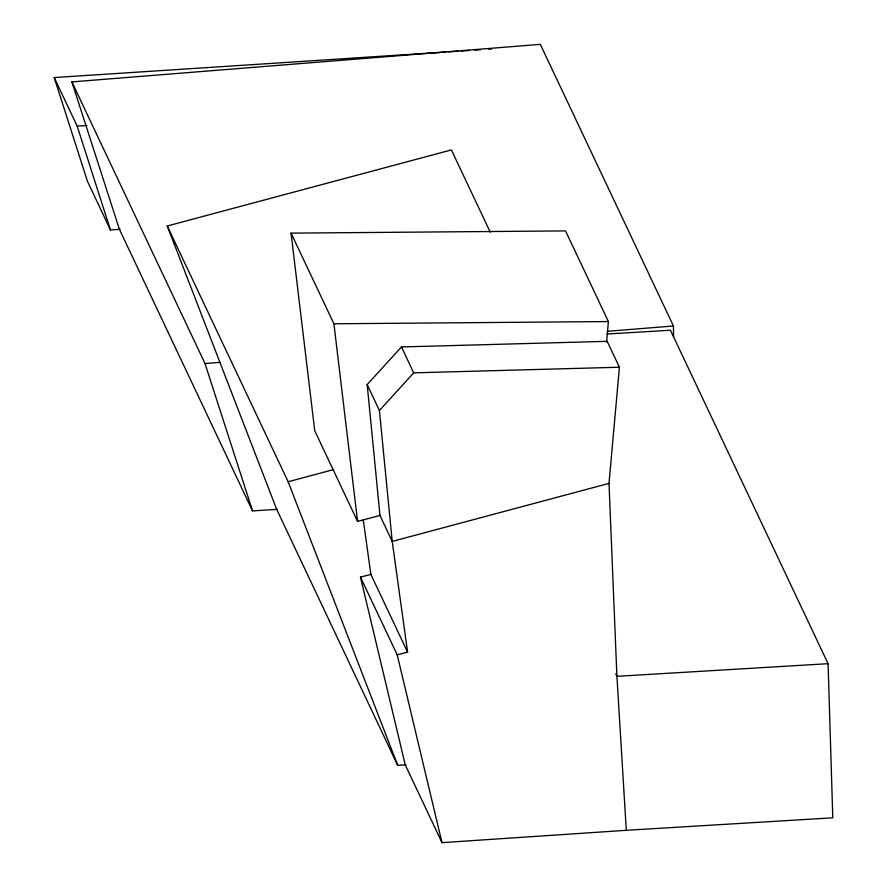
<?xml version="1.0" encoding="UTF-8"?>
<svg xmlns="http://www.w3.org/2000/svg" width="887" height="887" viewBox="0 0 887 887"><rect width="100%" height="100%" fill="white"/><g stroke="black" fill="none" stroke-linecap="round" stroke-linejoin="round"><path stroke-width="1.33" d="M606.63 342.149L608.382 321.56L565.54 230.908L291.058 233.126L314.741 430.772L357.583 521.423L380.301 515.347M360.466 577.104L405.27 764.949L442.003 842.65L626.3 830.31L616.92 676.326L609.003 483.382L619.414 367.229L607.174 341.329L401.467 346.95L367.174 384.592L379.98 515.513L392.22 541.414L407.588 652.111L397.199 654.806L360.466 577.104L370.866 574.41L407.588 652.111M609.003 483.382L392.22 541.414L379.414 410.493L413.708 372.85L619.414 367.229M405.969 764.782L397.686 765.337L276.788 509.582L167.255 225.997L451.383 149.925L490.3 232.261M167.255 225.997L288.153 481.752L333.512 469.611M277.387 509.338L252.529 510.901L119.39 229.245L71.88 81.903L540.316 44.35L673.455 326.006L673.577 337.027M71.88 81.903L205.019 363.559L220.176 362.351M607.318 331.306L673.455 326.006M120.122 229.323L110.454 229.933L87.491 181.369L54.207 77.557L445.961 52.034M448.722 51.845L458.379 51.224M461.14 51.036L469.411 50.504M474.933 50.138L480.455 49.783M488.726 49.24L491.487 49.062M54.207 77.557L77.169 126.12L86.826 125.488M606.963 334.033L670.439 330.23L828.07 663.687L832.793 817.814L626.3 830.31M828.07 663.687L616.92 676.326L615.733 673.832M291.058 233.126L333.911 323.777L608.382 321.56M401.467 346.95L413.708 372.85M367.174 384.592L379.414 410.493M288.153 481.752L397.686 765.337M205.019 363.559L252.529 510.901M77.169 126.12L110.454 229.933M397.199 654.806L442.003 842.65M363.271 519.749L370.866 574.41M333.911 323.777L357.583 521.423"/></g></svg>
